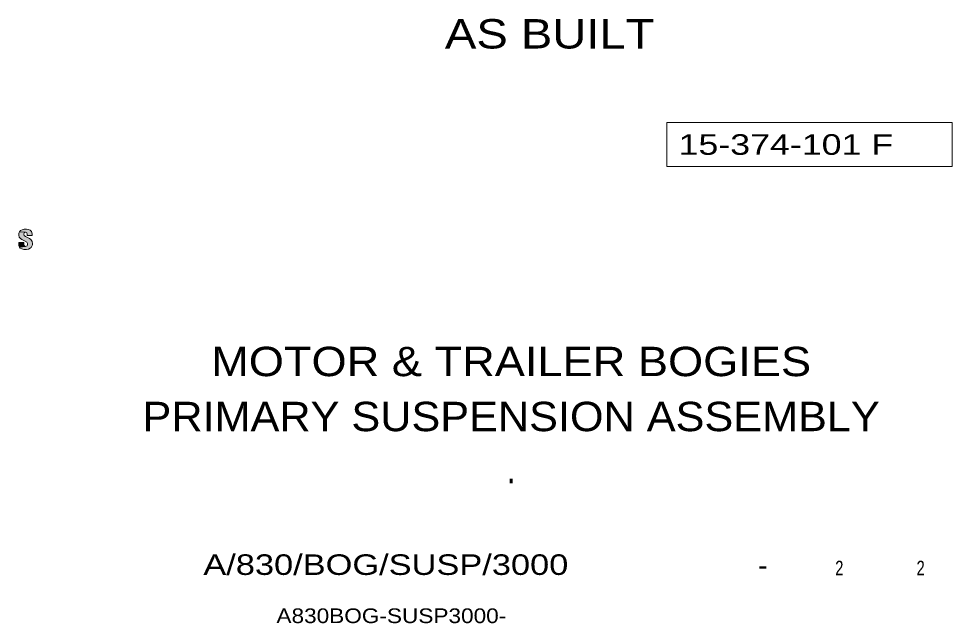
# Model space of a CAD drawing. Extents: x -26 to 2005, y -56 to 785.
# Drawn here: x 1846.1 to 2005.2, y 44.1 to 147.2 of the extents above; entities that cross this region are included whole.
import ezdxf
from ezdxf.enums import TextEntityAlignment as Align

# ---------------------------------------------------------------- set-up
doc = ezdxf.new("R2010")
doc.units = 0
doc.layers.add('1', color=7, linetype='Continuous', lineweight=13)
doc.layers.add('21', color=7, linetype='Continuous', lineweight=13)

msp = doc.modelspace()

# ---------------------------------------------------------------- hatches: boundary and pattern name
at = {"layer": '1'}
for points in [[(1846.947, 109.355), (1846.576, 109.544), (1846.336, 109.713), (1846.152, 109.945), (1846.081, 110.252), (1846.102, 110.593), (1846.178, 110.811), (1847.221, 110.762), (1847.003, 110.681), (1846.932, 110.462), (1847.003, 110.213), (1847.003, 110.213), (1847.2, 110.051), (1847.893, 109.705), (1848.137, 109.529), (1848.265, 109.381), (1848.357, 109.178), (1848.408, 108.857), (1848.385, 108.591), (1848.317, 108.365), (1848.202, 108.18), (1848.031, 108.032), (1847.744, 107.894), (1847.367, 107.839), (1846.943, 107.847), (1846.597, 107.929), (1846.334, 108.071), (1846.193, 108.24), (1847.229, 108.354), (1847.484, 108.453), (1847.567, 108.656), (1847.567, 108.656), (1847.544, 108.865), (1847.461, 109.052)], [(1847.927, 110.22), (1847.492, 110.22), (1847.48, 110.446), (1847.435, 110.652), (1847.234, 110.762), (1846.178, 110.811), (1846.362, 111.048), (1846.634, 111.195), (1846.984, 111.274), (1847.362, 111.277), (1847.75, 111.225), (1848.02, 111.103), (1848.228, 110.897), (1848.317, 110.692), (1848.359, 110.439), (1848.361, 110.22)], [(1846.481, 108.995), (1846.053, 108.995), (1846.053, 108.859), (1846.061, 108.693), (1846.084, 108.568), (1846.107, 108.443), (1846.15, 108.341), (1846.193, 108.24), (1847.229, 108.354), (1847.229, 108.354), (1847.056, 108.419), (1846.966, 108.477), (1846.919, 108.617), (1846.909, 108.995)]]:
    msp.add_hatch(color=256, dxfattribs=at).paths.add_polyline_path(points)

# ---------------------------------------------------------------- linework, layer by layer
for points in [[(1846.947, 109.355), (1846.576, 109.544), (1846.336, 109.713), (1846.152, 109.945), (1846.081, 110.252), (1846.102, 110.593), (1846.178, 110.811), (1847.221, 110.762), (1847.003, 110.681), (1846.932, 110.462), (1847.003, 110.213), (1847.003, 110.213), (1847.2, 110.051), (1847.893, 109.705), (1848.137, 109.529), (1848.265, 109.381), (1848.357, 109.178), (1848.408, 108.857), (1848.385, 108.591), (1848.317, 108.365), (1848.202, 108.18), (1848.031, 108.032), (1847.744, 107.894), (1847.367, 107.839), (1846.943, 107.847), (1846.597, 107.929), (1846.334, 108.071), (1846.193, 108.24), (1847.229, 108.354), (1847.484, 108.453), (1847.567, 108.656), (1847.567, 108.656), (1847.544, 108.865), (1847.461, 109.052)], [(1847.927, 110.22), (1847.492, 110.22), (1847.48, 110.446), (1847.435, 110.652), (1847.234, 110.762), (1846.178, 110.811), (1846.362, 111.048), (1846.634, 111.195), (1846.984, 111.274), (1847.362, 111.277), (1847.75, 111.225), (1848.02, 111.103), (1848.228, 110.897), (1848.317, 110.692), (1848.359, 110.439), (1848.361, 110.22)], [(1846.481, 108.995), (1846.053, 108.995), (1846.053, 108.859), (1846.061, 108.693), (1846.084, 108.568), (1846.107, 108.443), (1846.15, 108.341), (1846.193, 108.24), (1847.229, 108.354), (1847.229, 108.354), (1847.056, 108.419), (1846.966, 108.477), (1846.919, 108.617), (1846.909, 108.995)]]:
    msp.add_lwpolyline(points, close=True, dxfattribs=at)
at = {"layer": '21'}
for p, q in [((1956.519, 121.957), (1956.519, 129.457)), ((1956.519, 129.457), (2005.179, 129.457))]:
    msp.add_line(p, q, dxfattribs=at)
msp.add_lwpolyline([(1956.519, 121.957), (2005.179, 121.957), (2005.179, 129.457)], dxfattribs=at)

# ---------------------------------------------------------------- texts
for s, height, width, p in [('AS BUILT', 5.007, 1.2, (1936.56, 142.071)), ('MOTOR & TRAILER BOGIES', 5.007, 1.15, (1929.985, 86.241)), ('PRIMARY SUSPENSION ASSEMBLY', 5.007, 1.1, (1929.985, 76.865)), ('.', 5.007, 0.85, (1929.985, 67.975)), ('2', 2.504, 0.75, (1985.921, 52.289)), ('2', 2.504, 0.75, (1999.779, 52.289))]:
    msp.add_text(s, height=height, dxfattribs=dict(at, width=width)).set_placement(p, align=Align.CENTER)
for s, height, width, p in [('15-374-101 F', 3.505, 1.3, (1958.519, 123.957)), ('A/830/BOG/SUSP/3000', 3.505, 1.25, (1877.526, 52.371)), ('A830BOG-SUSP3000-', 2.504, 1.15, (1889.985, 44.16))]:
    msp.add_text(s, height=height, dxfattribs=dict(at, width=width)).set_placement(p)
msp.add_text('-', height=3.505, dxfattribs=at).set_placement((1972.884, 52.289), align=Align.CENTER)

doc.saveas('drawing.dxf')
